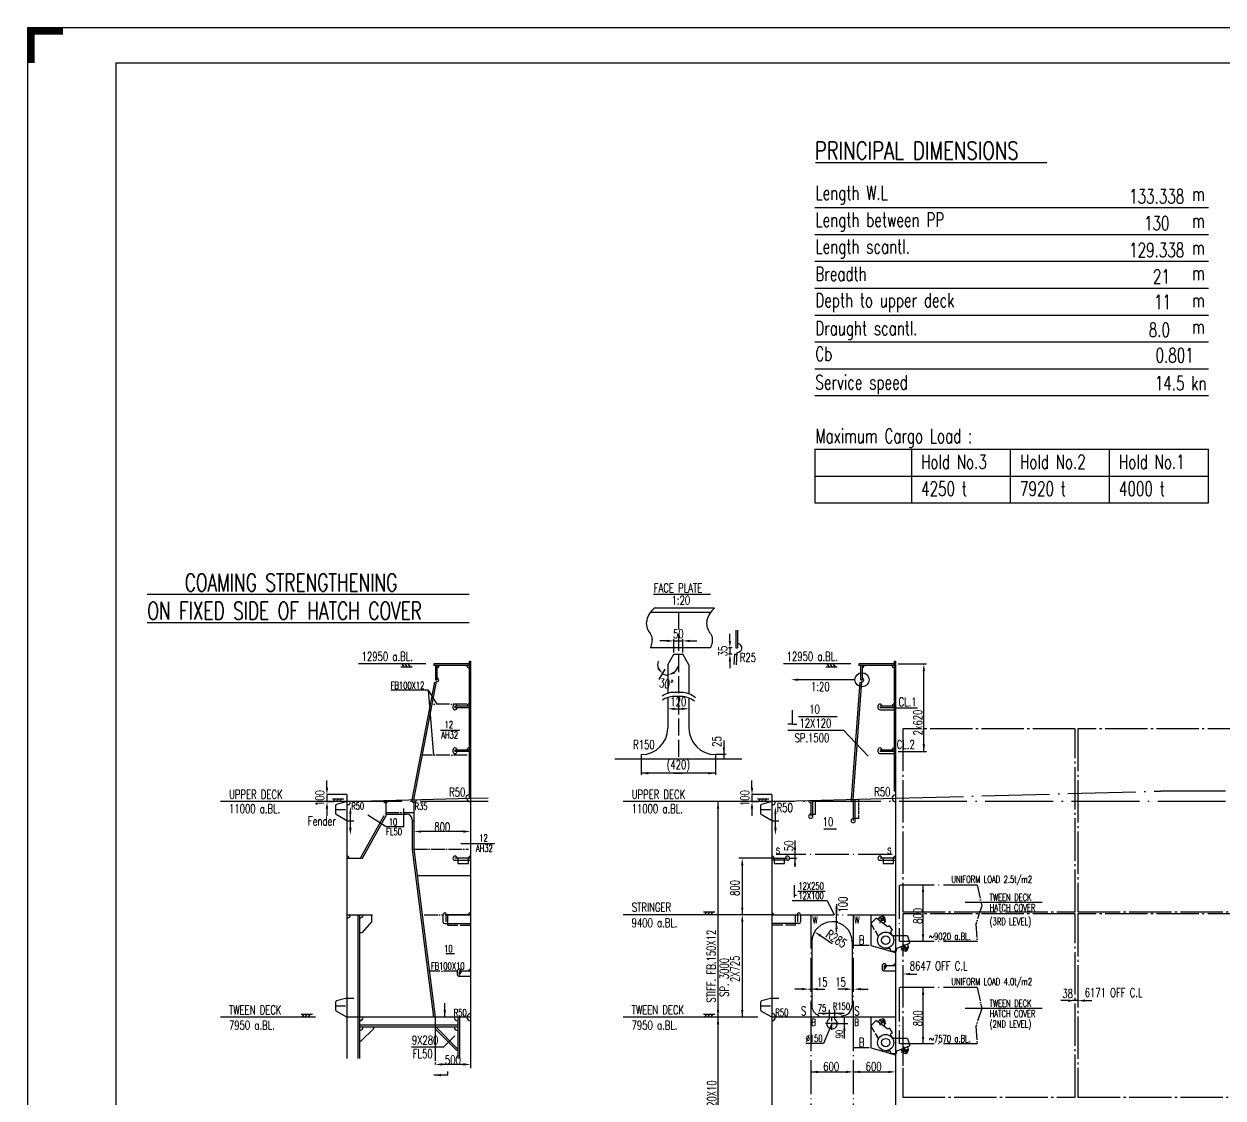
# Model space of a CAD drawing. Extents: x 419539 to 461689, y -54179 to -24379.
# Drawn here: x 419539 to 436507, y -39580 to -24379 of the extents above; entities that cross this region are included whole.
import ezdxf
from ezdxf.enums import TextEntityAlignment as Align

# ---------------------------------------------------------------- set-up
doc = ezdxf.new("R2010")
doc.units = 0
doc.header["$LTSCALE"] = 40
doc.header["$MEASUREMENT"] = 0
for name, pattern in [('ACAD_ISO02W100', [15, 12, -3]), ('ACAD_ISO04W100', [30.5, 24, -3, 0.5, -3]), ('ACAD_ISO05W100', [34, 24, -3, 0.5, -3, 0.5, -3]), ('CENTER1', [12.1, 10, -0.8, 0.5, -0.8])]:
    doc.linetypes.add(name, pattern=pattern)
doc.layers.get('0').update_dxf_attribs({"linetype": 'CONTINUOUS'})
doc.layers.get('DEFPOINTS').update_dxf_attribs({"linetype": 'CONTINUOUS'})
for name, color, linetype in [('BT_ENG', 7, 'CONTINUOUS'), ('C-CEN', 4, 'ACAD_ISO04W100'), ('C-CON', 4, 'CONTINUOUS'), ('C-DAS', 4, 'ACAD_ISO02W100'), ('C-PH', 4, 'ACAD_ISO05W100'), ('CL', 2, 'CONTINUOUS'), ('CONTAINER', 1, 'CENTER1'), ('MODIFY', 6, 'CONTINUOUS'), ('TEXT', 1, 'CONTINUOUS'), ('Y-CON', 2, 'CONTINUOUS')]:
    doc.layers.add(name, color=color, linetype=linetype)
doc.styles.add('ROMANS', font='romans.shx', dxfattribs={"width": 0.7, "height": 125})
doc.dimstyles.new('DM-50', dxfattribs={"dimscale": 0, "dimtxt": 2, "dimasz": 100, "dimexe": 1, "dimexo": 0, "dimgap": 1, "dimtad": 1, "dimdec": 0, "dimzin": 0, "dimdsep": 46, "dimtxsty": 'ROMANS', "dimcen": 0, "dimadec": 0, "dimazin": 0, "dimtfac": 1.666667, "dimtdec": 0, "dimtmove": 2, "dimatfit": 3, "dimfxl": 1, "dimtolj": 1, "dimtzin": 12, "dimarcsym": 0})

# ---------------------------------------------------------------- blocks, each defined once
blk = doc.blocks.new('*D23')
at = {"color": 0, "linetype": 'ByBlock', "transparency": 16777216}
for p, q in [((429841, -35186), (429841, -35086)), ((430123, -35286), (429840, -35286)), ((429841, -35286), (429841, -35386)), ((429841, -35286), (429841, -35386)), ((429934, -35386), (429840, -35386)), ((429841, -35486), (429841, -35586))]:
    blk.add_line(p, q, dxfattribs=at)
for points in [[(429824, -35186), (429858, -35186), (429841, -35286)], [(429824, -35486), (429858, -35486), (429841, -35386)]]:
    blk.add_solid(points, dxfattribs=at)
at = {"layer": 'DEFPOINTS', "color": 0, "linetype": 'ByBlock', "transparency": 16777216}
for p in [(430123, -35286), (429841, -35386), (429934, -35386)]:
    blk.add_point(p, dxfattribs=at)
at = {"color": 0, "linetype": 'ByBlock', "transparency": 16777216, "insert": (429740, -35336), "char_height": 125, "attachment_point": 5, "rotation": 90, "style": 'ROMANS'}
blk.add_mtext('\\A1;100', dxfattribs=at)
blk = doc.blocks.new('*D24')
at = {"color": 0, "linetype": 'ByBlock', "transparency": 16777216}
for p, q in [((430547, -38039), (430447, -38039)), ((430647, -38039), (430647, -38038)), ((430647, -38039), (430672, -38039)), ((430647, -38039), (430672, -38039)), ((430672, -38039), (430672, -38038)), ((430772, -38039), (430872, -38039))]:
    blk.add_line(p, q, dxfattribs=at)
for points in [[(430547, -38022), (430547, -38056), (430647, -38039)], [(430772, -38022), (430772, -38056), (430672, -38039)]]:
    blk.add_solid(points, dxfattribs=at)
at = {"layer": 'DEFPOINTS', "color": 0, "linetype": 'ByBlock', "transparency": 16777216}
for p in [(430647, -38039), (430672, -38039), (430672, -38039)]:
    blk.add_point(p, dxfattribs=at)
at = {"color": 0, "linetype": 'ByBlock', "transparency": 16777216, "insert": (430836, -37939), "char_height": 125, "attachment_point": 5, "style": 'ROMANS'}
blk.add_mtext('\\A1;15', dxfattribs=at)
blk = doc.blocks.new('*D25')
at = {"color": 0, "linetype": 'ByBlock', "transparency": 16777216}
for p, q in [((431158, -38039), (431058, -38039)), ((431258, -38039), (431258, -38038)), ((431283, -38039), (431258, -38039)), ((431283, -38039), (431258, -38039)), ((431283, -38039), (431283, -38038)), ((431383, -38039), (431483, -38039))]:
    blk.add_line(p, q, dxfattribs=at)
for points in [[(431158, -38022), (431158, -38056), (431258, -38039)], [(431383, -38022), (431383, -38056), (431283, -38039)]]:
    blk.add_solid(points, dxfattribs=at)
at = {"layer": 'DEFPOINTS', "color": 0, "linetype": 'ByBlock', "transparency": 16777216}
for p in [(431258, -38039), (431258, -38039), (431283, -38039)]:
    blk.add_point(p, dxfattribs=at)
at = {"color": 0, "linetype": 'ByBlock', "transparency": 16777216, "insert": (431094, -37939), "char_height": 125, "attachment_point": 5, "style": 'ROMANS'}
blk.add_mtext('\\A1;15', dxfattribs=at)
blk = doc.blocks.new('*D38')
at = {"color": 0, "linetype": 'ByBlock', "transparency": 16777216}
for p, q in [((423826, -35186), (423826, -35086)), ((424108, -35286), (423825, -35286)), ((423826, -35286), (423826, -35386)), ((423826, -35286), (423826, -35386)), ((423919, -35386), (423825, -35386)), ((423826, -35486), (423826, -35586))]:
    blk.add_line(p, q, dxfattribs=at)
for points in [[(423809, -35186), (423843, -35186), (423826, -35286)], [(423809, -35486), (423843, -35486), (423826, -35386)]]:
    blk.add_solid(points, dxfattribs=at)
at = {"layer": 'DEFPOINTS', "color": 0, "linetype": 'ByBlock', "transparency": 16777216}
for p in [(424108, -35286), (423826, -35386), (423919, -35386)]:
    blk.add_point(p, dxfattribs=at)
at = {"color": 0, "linetype": 'ByBlock', "transparency": 16777216, "insert": (423725, -35336), "char_height": 125, "attachment_point": 5, "rotation": 90, "style": 'ROMANS'}
blk.add_mtext('\\A1;100', dxfattribs=at)
blk = doc.blocks.new('*D39')
at = {"color": 0, "linetype": 'ByBlock', "transparency": 16777216}
for p, q in [((425358, -39028), (425358, -39056)), ((425758, -39055), (425458, -39055)), ((425858, -39028), (425858, -39056))]:
    blk.add_line(p, q, dxfattribs=at)
for points in [[(425458, -39038), (425458, -39071), (425358, -39055)], [(425758, -39038), (425758, -39071), (425858, -39055)]]:
    blk.add_solid(points, dxfattribs=at)
at = {"layer": 'DEFPOINTS', "color": 0, "linetype": 'ByBlock', "transparency": 16777216}
for p in [(425358, -39028), (425358, -39055), (425858, -39028)]:
    blk.add_point(p, dxfattribs=at)
at = {"color": 0, "linetype": 'ByBlock', "transparency": 16777216, "insert": (425608, -38991), "char_height": 125, "attachment_point": 5, "style": 'ROMANS'}
blk.add_mtext('\\A1;500', dxfattribs=at)
blk = doc.blocks.new('*D40')
at = {"color": 0, "linetype": 'ByBlock', "transparency": 16777216}
for p, q in [((425058, -35782), (425058, -35810)), ((425858, -35782), (425858, -35810)), ((425758, -35809), (425158, -35809))]:
    blk.add_line(p, q, dxfattribs=at)
for points in [[(425158, -35792), (425158, -35825), (425058, -35809)], [(425758, -35792), (425758, -35825), (425858, -35809)]]:
    blk.add_solid(points, dxfattribs=at)
at = {"layer": 'DEFPOINTS', "color": 0, "linetype": 'ByBlock', "transparency": 16777216}
for p in [(425058, -35782), (425858, -35782), (425058, -35809)]:
    blk.add_point(p, dxfattribs=at)
at = {"color": 0, "linetype": 'ByBlock', "transparency": 16777216, "insert": (425458, -35745), "char_height": 125, "attachment_point": 5, "style": 'ROMANS'}
blk.add_mtext('\\A1;800', dxfattribs=at)

msp = doc.modelspace()

# ---------------------------------------------------------------- linework, layer by layer
at = {"color": 2}
for q in [(420838.7, -53629), (461138.7, -24929)]:
    msp.add_line((420838.7, -24929), q, dxfattribs=at)
for p, q in [((430731.9, -26978.3), (436301, -26978.3)), ((430731.9, -27358.3), (436301, -27358.3)), ((430731.9, -27738.3), (436301, -27738.3)), ((430731.9, -28118.3), (436301, -28118.3)), ((430731.9, -28498.3), (436301, -28498.3)), ((430731.9, -28878.3), (436301, -28878.3)), ((430731.9, -29258.3), (436301, -29258.3)), ((430731.9, -29638.3), (436301, -29638.3)), ((430731.9, -30398.3), (436301, -30398.3)), ((430731.9, -30398.3), (430731.9, -31158.3)), ((432101, -31158.3), (432101, -30398.3)), ((433501, -31158.3), (433501, -30398.3)), ((434901, -31158.3), (434901, -30398.3)), ((436301, -31158.3), (436301, -30398.3)), ((430731.9, -30778.3), (436301, -30778.3)), ((430731.9, -31158.3), (436301, -31158.3)), ((428446.3, -32448.4), (429253, -32448.4)), ((429252.4, -32710.9), (428399.1, -32710.9)), ((429310.2, -32648.4), (428457, -32648.4)), ((428736.4, -33273.4), (428736.3, -33087.4)), ((428861.4, -33273.4), (428861.3, -33087.3)), ((429252.4, -33210.9), (428399.1, -33210.9)), ((428649.1, -33449.9), (428736.6, -33298.4)), ((428949.1, -33449.9), (428861.6, -33298.4)), ((429591.2, -33444.2), (429599.2, -33296.5)), ((429599.2, -33296.5), (429630.4, -33298.2)), ((429622.3, -33448), (429631.8, -33273.3)), ((425227, -33435.9), (424273, -33435.9)), ((424869.8, -33478.1), (425030.4, -33478.1)), ((424885.3, -33435.9), (424915.9, -33478.1)), ((424928.2, -33435.9), (424958.8, -33478.1)), ((424972.3, -33435.9), (425003, -33478.1)), ((428529.1, -33657.7), (428614.2, -33510.3)), ((428649.1, -33449.9), (428649.1, -33853.4)), ((428949.1, -33449.9), (428949.1, -33860.3)), ((431242.1, -33435.9), (430288, -33435.9)), ((430884.9, -33478.1), (431045.5, -33478.1)), ((430900.4, -33435.9), (430931, -33478.1)), ((430943.3, -33435.9), (430973.9, -33478.1)), ((430987.4, -33435.9), (431018, -33478.1)), ((431298.1, -33660.9), (430461.1, -33660.9)), ((425258.9, -33805.9), (424729.4, -33805.9)), ((425258.9, -33805.9), (425379.3, -34005.9)), ((425258.9, -33805.9), (425332.1, -34725.9)), ((428649.1, -33907.5), (428649.1, -34345.4)), ((428649.1, -33907.5), (428649.1, -33911.7)), ((428949.1, -33925.1), (428949.1, -34345.4)), ((430498.4, -34180), (431045.1, -34180)), ((425430.8, -34372.6), (425708.1, -34372.6)), ((430346.1, -34372.6), (431135.5, -34372.6)), ((431135.5, -34372.6), (431486.6, -34743.7)), ((429699.1, -34782.9), (427899.1, -34782.9)), ((428274.1, -34720.4), (428274.1, -35007.9)), ((429324.1, -34720.4), (429324.1, -35007.9)), ((429324.1, -34982.9), (428274.1, -34982.9)), ((424108, -35385.9), (422319.5, -35385.9)), ((423903.3, -35343.6), (424063.9, -35343.6)), ((423918.8, -35385.9), (423949.4, -35343.6)), ((423961.7, -35385.9), (423992.3, -35343.6)), ((424005.8, -35385.9), (424036.4, -35343.6)), ((430123.2, -35385.9), (428017.4, -35385.9)), ((429918.4, -35343.6), (430079, -35343.6)), ((429933.9, -35385.9), (429964.5, -35343.6)), ((429976.8, -35385.9), (430007.4, -35343.6)), ((430020.9, -35385.9), (430051.5, -35343.6)), ((424306.2, -36173.9), (424636.2, -35579.9)), ((424328, -36186), (424658, -35592.1)), ((424663.9, -35743.2), (424403.8, -35576)), ((424915.1, -35743.2), (424915.1, -35481)), ((424915.1, -35743.2), (424663.9, -35743.2)), ((425033, -35659.9), (425033, -36061.5)), ((425058, -35659.9), (425058, -36059.9)), ((425058, -36059.9), (425033, -36061.5)), ((425033, -36061.5), (425332.8, -38436)), ((425058, -36059.9), (425358, -38436)), ((425718.9, -35977.9), (426198.7, -35977.9)), ((425858, -36435.9), (425105.5, -36435.9)), ((430407.4, -36785.9), (430906.5, -36785.9)), ((430488, -36652.5), (430877.9, -36652.5)), ((430906.5, -36785.9), (431002.6, -36985.9)), ((433946.6, -36812.2), (432859.8, -36812.2)), ((425468, -36985.9), (425468, -37085.9)), ((430123.1, -36986), (428017.4, -36986)), ((429156.9, -36943.8), (429317.5, -36943.8)), ((429172.4, -36986), (429203, -36943.8)), ((429215.3, -36986), (429245.9, -36943.8)), ((429259.4, -36986), (429290, -36943.8)), ((430458.1, -37135.9), (430458.1, -36985.9)), ((430528.1, -36985.9), (430528.1, -37085.9)), ((424458, -37085.9), (424323, -37235.9)), ((425493, -37110.9), (425858, -37110.9)), ((430503.1, -37110.9), (430123.1, -37110.9)), ((431590.5, -37040.5), (431599.1, -37035.4)), ((431770.9, -37148), (431788.7, -37137.3)), ((431788.7, -37137.3), (431793.8, -37145.9)), ((431620.5, -37277.4), (431625.4, -37305.4)), ((431831.6, -37286.5), (431805.9, -37243.6)), ((431812.7, -37216.2), (431829.9, -37205.9)), ((431849.6, -37284.4), (431823.1, -37274.1)), ((432043.1, -37285.7), (431856.8, -37285.7)), ((432043.1, -37285.7), (432068.1, -37380.7)), ((430688.1, -37370.9), (430688.1, -38273.5)), ((431258.1, -37370.9), (431258.1, -38267.2)), ((431733.1, -37460.7), (431783.1, -37460.7)), ((431803.1, -37480.7), (431803.1, -37500.7)), ((431883.1, -37480), (431883.1, -37500.7)), ((431895.5, -37461.5), (432068.1, -37390.7)), ((432068.1, -37380.7), (432068.1, -37390.7)), ((431803.1, -37500.7), (431873.1, -37500.7)), ((431883.1, -37500.7), (431873.1, -37500.7)), ((430935.6, -38332.4), (430935.6, -38461.2)), ((431010.6, -38332.4), (431010.6, -38461.2)), ((433946.6, -38312.2), (432859.8, -38312.2)), ((423663.7, -38436.1), (422319.5, -38436.1)), ((423459, -38393.9), (423619.6, -38393.9)), ((423474.5, -38436.1), (423505.1, -38393.9)), ((423517.4, -38436.1), (423548, -38393.9)), ((423561.5, -38436.1), (423592.1, -38393.9)), ((425358, -38436), (425358, -39054.7)), ((429922.4, -38436), (428017.4, -38436)), ((429156.9, -38393.8), (429317.5, -38393.8)), ((429172.4, -38436), (429203, -38393.8)), ((429215.3, -38436), (429245.9, -38393.8)), ((429259.4, -38436), (429290, -38393.8)), ((430788.1, -38417.1), (430766.2, -38405.1)), ((431145.3, -38386.1), (430778.1, -38386.1)), ((430788.1, -38435.9), (430788.1, -38417.1)), ((431108.1, -38417.2), (431108.1, -38436)), ((431108.1, -38417.2), (431108.1, -38417.2)), ((431590.5, -38490.5), (431599.1, -38485.4)), ((424308, -38776), (424488, -38596)), ((424488, -38596), (424488, -38576)), ((425358, -38576), (425358, -38601)), ((425358, -38601), (425653, -38896)), ((425375.7, -38583.3), (425670.7, -38878.3)), ((430973.1, -38526.1), (430854.7, -38810.5)), ((430973.1, -38526.4), (431198.1, -38526.4)), ((431770.9, -38598), (431788.7, -38587.3)), ((431788.7, -38587.3), (431793.8, -38595.9)), ((431812.7, -38666.2), (431829.9, -38655.9)), ((424288, -38776), (424308, -38776)), ((425637.4, -38700.6), (425481.8, -38856.2)), ((430854.7, -38810.5), (430600.9, -38810.5)), ((431620.5, -38727.4), (431625.4, -38755.4)), ((431831.6, -38736.5), (431805.9, -38693.6)), ((431849.6, -38734.4), (431823.1, -38724.1)), ((432043.1, -38735.7), (431856.8, -38735.7)), ((431895.5, -38911.5), (432068.1, -38840.7)), ((432043.1, -38735.7), (432068.1, -38830.7)), ((432068.1, -38830.7), (432068.1, -38840.7)), ((425653, -38896), (425678, -38896)), ((425858, -38870.9), (425858, -39156.2)), ((431733.1, -38910.7), (431783.1, -38910.7)), ((431803.1, -38930.7), (431803.1, -38950.7)), ((431803.1, -38950.7), (431873.1, -38950.7)), ((431883.1, -38950.7), (431873.1, -38950.7)), ((431883.1, -38930), (431883.1, -38950.7))]:
    msp.add_line(p, q)
at = {"color": 0, "linetype": 'ByBlock'}
for p, q in [((429528.7, -33110.9), (429528.7, -33010.9)), ((428636.7, -33110.9), (428536.7, -33110.9)), ((428736.7, -33110.9), (428861.5, -33110.9)), ((428961.5, -33110.9), (429061.5, -33110.9)), ((429562.4, -33210.9), (429509.1, -33210.9)), ((429528.7, -33210.9), (429528.7, -33298.2)), ((429528.7, -33210.9), (429528.7, -33298.2)), ((428736.6, -33298.4), (428861.6, -33298.4)), ((429558.1, -33298.2), (429509.1, -33298.2)), ((429528.7, -33398.2), (429528.7, -33498.2)), ((431910.6, -33435.9), (432311.6, -33435.9)), ((432273.1, -34675.9), (432273.1, -33535.9)), ((428736.7, -34071.4), (428861.5, -34071.4)), ((431873.1, -34055.9), (432181.9, -34055.9)), ((429443.6, -34520.5), (429443.6, -34782.9)), ((429477.4, -34720.5), (429324.1, -34720.5)), ((431910.6, -34675.9), (432311.6, -34675.9)), ((428736.7, -34982.9), (428861.5, -34982.9)), ((429360.6, -44835.9), (429360.6, -35385.9)), ((429609.8, -35385.9), (429360.6, -35385.9)), ((424158, -35756), (424158, -35556)), ((430173.1, -35756), (430173.1, -35556)), ((430449.9, -36308.6), (430449.9, -35937.8)), ((430449.9, -36235.9), (430449.9, -36042.2)), ((429703.5, -36186), (429702.5, -36186)), ((429703.5, -36286), (429703.5, -36986)), ((430373.1, -36186), (430477, -36186)), ((432262.1, -37365.6), (432262.1, -36565.7)), ((429703.5, -36735.9), (429702.5, -36735.9)), ((429703.5, -36835.9), (429703.5, -36986)), ((431037.8, -36835.7), (431037.8, -36985.9)), ((431037.8, -37233.5), (431037.8, -36862.7)), ((431037.8, -37085.7), (431037.8, -36892.1)), ((429703.5, -37086), (429703.5, -38436)), ((432262.1, -37365.6), (432262.1, -37065.6)), ((430975.9, -37395.9), (430810.4, -37283.5)), ((429703.5, -37535.9), (429702.5, -37535.9)), ((432076.1, -37825.1), (432176.1, -37825.1)), ((432262.1, -38815.6), (432262.1, -38015.7)), ((425493.7, -38436), (425493.7, -38237.8)), ((425493.7, -38436), (425493.7, -38342.2)), ((429703.5, -38285.9), (429703.5, -38436)), ((434314.1, -38202.2), (434214.1, -38202.2)), ((434452.1, -38202.2), (434372.1, -38202.2)), ((434452.1, -38202.2), (434372.1, -38202.2)), ((434552.1, -38202.2), (434652.1, -38202.2)), ((429349.4, -38436), (429361.6, -38436)), ((430973.1, -38435.9), (431038.8, -38435.9)), ((432262.1, -38815.6), (432262.1, -38515.6)), ((430673.1, -39211.2), (431173.1, -39211.2)), ((431273.1, -39211), (431773.1, -39211))]:
    msp.add_line(p, q, dxfattribs=at)
at = {"color": 7}
msp.add_line((425020.5, -38856.2), (425481.8, -38856.2), dxfattribs=at)
for points in [[(428457, -32648.4, 0.1631041), (428351, -32817.4, 0.1176445), (428350.8, -32911.1, 0.1093962), (428388.8, -32989.7, -0.1186695), (428422.6, -33063.1, -0.0884419), (428423.8, -33130.3, -0.0704723), (428399.1, -33210.9)], [(429310.2, -32648.4, 0.1631041), (429204.3, -32817.4, 0.1176445), (429204.1, -32911.1, 0.1093962), (429242.1, -32989.7, -0.1186695), (429275.8, -33063.1, -0.0884419), (429277.1, -33130.3, -0.0704723), (429252.4, -33210.9)]]:
    msp.add_lwpolyline(points, format="xyb")
for centre, radius in [((431398.1, -33660.9), 100), ((431733.1, -37345.7), 115), ((431733.1, -37345.7), 60), ((431733.1, -38795.7), 115), ((431733.1, -38795.7), 60)]:
    msp.add_circle(centre, radius)
for centre, radius, start, end in [((429635.2, -33210.9), 62.5, 266.88609, 90), ((425383, -33460.9), 30, 270, 0), ((425838, -33460.9), 30, 180, 270), ((431398.1, -33460.9), 30, 270, 0), ((431853.1, -33460.9), 30, 180, 270), ((428274.1, -34345.4), 375, 270, 360), ((429324.1, -34345.4), 375, 180, 270), ((425838, -35338.7), 50, 90, 181.56222), ((431873.1, -35338.1), 50, 90, 181.56222), ((425058, -35359.9), 35, 181.56222, 1.56222), ((425858, -35338.1), 50, 181.56222, 270), ((425493, -36985.9), 25, 0, 180), ((425858, -36985.9), 30, 90, 180), ((430123.1, -36985.9), 25, 0, 90), ((430503.1, -36985.9), 25, 0, 180), ((425493, -37085.9), 25, 180, 270), ((430503.1, -37085.9), 25, 270, 0), ((430973.1, -37370.9), 285, 360, 180), ((431760.6, -37130.8), 20, 233.30621, 301), ((431600.8, -37280.9), 20, 9.87828, 31), ((431823, -37233.3), 20, 121, 211), ((431856.8, -37265.7), 20, 248.87828, 270), ((431783.1, -37480.7), 20, 360, 90), ((431903.1, -37480), 20, 112.30621, 180), ((430838.1, -38273.5), 150, 180, 241.37276), ((431108.1, -38267.2), 150, 270, 360), ((430973.1, -38526.1), 75, 120, 60), ((431760.6, -38580.8), 20, 233.30621, 301), ((431823, -38683.3), 20, 121, 211), ((431600.8, -38730.9), 20, 9.87828, 31), ((431856.8, -38715.7), 20, 248.87828, 270), ((431783.1, -38930.7), 20, 360, 90), ((431903.1, -38930), 20, 112.30621, 180)]:
    msp.add_arc(centre, radius, start, end)
at = {"color": 0, "linetype": 'ByBlock'}
for centre, start, end in [((428649.1, -33449.9), 158.83081, 199.41541), ((428648.9, -33450.2), 240, 270.04241), ((428649.1, -33449.9), 310.627, 351.2116)]:
    msp.add_arc(centre, 144.2, start, end, dxfattribs=at)
msp.add_point((431123.1, -38435.9))
for points in [[(428636.7, -33094.2), (428636.7, -33127.5), (428736.7, -33110.9)], [(428961.5, -33094.2), (428961.5, -33127.5), (428861.5, -33110.9)], [(429545.4, -33110.9), (429512.1, -33110.9), (429528.7, -33210.9)], [(429545.4, -33398.2), (429512.1, -33398.2), (429528.7, -33298.2)], [(428525.9, -33487.2), (428500.3, -33508.5), (428577, -33574.8)], [(428748.7, -33575), (428737.2, -33543.7), (428649.2, -33594.1)], [(432256.4, -33535.9), (432289.7, -33535.9), (432273.1, -33435.9)], [(430493, -33643.2), (430493, -33676.5), (430393, -33659.9)], [(428749.1, -34054.8), (428749.1, -34088.1), (428649.1, -34071.4)], [(428849.1, -34054.8), (428849.1, -34088.1), (428949.1, -34071.4)], [(432256.4, -34575.9), (432289.7, -34575.9), (432273.1, -34675.9)], [(429460.3, -34620.5), (429427, -34620.5), (429443.6, -34720.5)], [(428374.1, -34966.2), (428374.1, -34999.6), (428274.1, -34982.9)], [(429224.1, -34966.2), (429224.1, -34999.6), (429324.1, -34982.9)], [(424141.3, -35556), (424174.7, -35556), (424158, -35456)], [(429343.9, -35485.9), (429377.3, -35485.9), (429360.6, -35385.9)], [(430156.4, -35556), (430189.7, -35556), (430173.1, -35456)], [(424141.3, -35756), (424174.7, -35756), (424158, -35856)], [(430156.4, -35756), (430189.7, -35756), (430173.1, -35856)], [(430433.2, -36036), (430466.5, -36036), (430449.9, -36136)], [(429686.8, -36286), (429720.1, -36286), (429703.5, -36186)], [(430433.2, -36286), (430466.5, -36286), (430449.9, -36186)], [(432245.4, -36665.7), (432278.7, -36665.7), (432262.1, -36565.7)], [(429686.8, -36886), (429720.1, -36886), (429703.5, -36986)], [(429686.8, -37086), (429720.1, -37086), (429703.5, -36986)], [(431021.1, -36885.9), (431054.4, -36885.9), (431037.8, -36985.9)], [(431021.1, -37185.9), (431054.4, -37185.9), (431037.8, -37085.9)], [(430819.8, -37269.7), (430801.1, -37297.3), (430727.7, -37227.3)], [(432245.4, -37265.6), (432278.7, -37265.6), (432262.1, -37365.6)], [(432245.4, -37265.6), (432278.7, -37265.6), (432262.1, -37365.6)], [(432076.1, -37808.5), (432076.1, -37841.8), (431976.1, -37825.1)], [(432245.4, -38115.7), (432278.7, -38115.7), (432262.1, -38015.7)], [(425477, -38336), (425510.4, -38336), (425493.7, -38436)], [(429343.9, -38336), (429377.3, -38336), (429360.6, -38436)], [(429686.8, -38336), (429720.1, -38336), (429703.5, -38436)], [(434314.1, -38185.5), (434314.1, -38218.8), (434414.1, -38202.2)], [(434552.1, -38185.5), (434552.1, -38218.8), (434452.1, -38202.2)], [(429343.9, -38536), (429377.3, -38536), (429360.6, -38436)], [(430835.6, -38369.5), (430835.6, -38402.8), (430935.6, -38386.1)], [(431110.6, -38369.5), (431110.6, -38402.8), (431010.6, -38386.1)], [(431131.4, -38626.1), (431164.7, -38626.1), (431148.1, -38526.1)], [(432245.4, -38715.6), (432278.7, -38715.6), (432262.1, -38815.6)], [(432245.4, -38715.6), (432278.7, -38715.6), (432262.1, -38815.6)], [(430773.1, -39194.5), (430773.1, -39227.9), (430673.1, -39211.2)], [(431173.1, -39194.5), (431173.1, -39227.9), (431273.1, -39211.2)], [(431373.1, -39194.4), (431373.1, -39227.7), (431273.1, -39211)], [(431773.1, -39194.4), (431773.1, -39227.7), (431873.1, -39211)], [(425438, -39273.4), (425438, -39240.1), (425338, -39256.8)]]:
    msp.add_solid(points, dxfattribs=at)
at = {"layer": 'BT_ENG'}
for q in [(419588.7, -54129), (461638.7, -24429)]:
    msp.add_line((419588.7, -24429), q, dxfattribs=at)
at = {"layer": 'BT_ENG', "const_width": 100}
for points in [[(419588.7, -24479), (420088.7, -24479)], [(419638.7, -24429), (419638.7, -24929)]]:
    msp.add_lwpolyline(points, dxfattribs=at)
at = {"layer": 'C-CEN', "ltscale": 0.5}
for p, q in [((428839.3, -33839.5), (428739.3, -33839.5)), ((428839.3, -33897.9), (428739.3, -33897.9)), ((431823.1, -36136), (430183.6, -36136)), ((433029.5, -36565.7), (431923.1, -36565.7)), ((431923.1, -36565.7), (431923.1, -37365.7)), ((430673.1, -36985.9), (430673.1, -38435.9)), ((431273.1, -36985.9), (431273.1, -38435.9)), ((431058.1, -37085.9), (430973.1, -37085.9)), ((433029.5, -37365.7), (431923.1, -37365.7)), ((433029.5, -38015.7), (431923.1, -38015.7)), ((431923.1, -38015.7), (431923.1, -38815.7)), ((430673.1, -38435.9), (430673.1, -43473.4)), ((431148.1, -38736.1), (431148.1, -38436.1)), ((431273.1, -38435.9), (431273.1, -43473.4)), ((433029.5, -38815.7), (431923.1, -38815.7))]:
    msp.add_line(p, q, dxfattribs=at)
at = {"layer": 'C-CEN', "ltscale": 0.2}
for p, q in [((425805.6, -34005.9), (425317, -34005.9)), ((425809.5, -34725.9), (425179.3, -34725.9)), ((424658, -35537.1), (425058, -35537.1)), ((425058, -36059.9), (425828.1, -36059.9)), ((433029.5, -36565.7), (433094.1, -36862.2)), ((425201.3, -36985.9), (425468, -36985.9)), ((433094.1, -36862.2), (433008.9, -37117.7)), ((433008.9, -37117.7), (433029.5, -37365.7)), ((425668, -37785.9), (425287.7, -37785.9)), ((433029.5, -38015.7), (433094.1, -38312.2)), ((433094.1, -38312.2), (433008.9, -38567.7)), ((433008.9, -38567.7), (433029.5, -38815.7))]:
    msp.add_line(p, q, dxfattribs=at)
at = {"layer": 'C-CEN'}
for p, q in [((431873.1, -35338.1), (435623.1, -35235.9)), ((441423.1, -35235.9), (435623.1, -35235.9)), ((426108, -35385.9), (424108, -35385.9)), ((425858, -35338.1), (426108, -35331.3)), ((441423.1, -35385.9), (430123.1, -35385.9))]:
    msp.add_line(p, q, dxfattribs=at)
at = {"layer": 'C-CEN', "ltscale": 0.1}
for p, q in [((431522, -37110.9), (431590.5, -37040.5)), ((431522, -37110.9), (431617.9, -37270.6)), ((431748.7, -37146.9), (431599.1, -37035.4)), ((431829.9, -37205.9), (431793.8, -37145.9)), ((430973.1, -38616.1), (430973.1, -38436.1)), ((431522, -38560.9), (431590.5, -38490.5)), ((431748.7, -38596.9), (431599.1, -38485.4)), ((431063.1, -38526.1), (430883.1, -38526.1)), ((431522, -38560.9), (431617.9, -38720.6)), ((431829.9, -38655.9), (431793.8, -38595.9))]:
    msp.add_line(p, q, dxfattribs=at)
at = {"layer": 'C-CEN', "ltscale": 0.05}
for p, q in [((431735.3, -37087), (431639, -37015.3)), ((431651.3, -37099.2), (431723, -37003)), ((431953.7, -37480.9), (432064.8, -37435.3)), ((431986.5, -37402.6), (432032, -37513.6)), ((431735.3, -38537), (431639, -38465.3)), ((431651.3, -38549.2), (431723, -38453)), ((431986.5, -38852.6), (432032, -38963.6)), ((431953.7, -38930.9), (432064.8, -38885.3))]:
    msp.add_line(p, q, dxfattribs=at)
at = {"layer": 'C-CON'}
for p, q in [((429610.2, -32960.9), (429610.2, -33210.9)), ((429635.2, -32960.9), (429635.2, -33210.9)), ((429610.2, -33210.9), (429635.2, -33210.9)), ((429610.2, -33210.9), (429635.2, -33210.9)), ((425838, -33395.9), (425858, -33395.9)), ((425838, -33395.9), (425838, -35338.7)), ((425838, -33395.9), (425858, -33395.9)), ((425858, -33395.9), (425858, -35338.1)), ((431853.1, -33395.9), (431853.1, -35238.1)), ((431853.1, -33395.9), (431873.1, -33395.9)), ((431853.1, -33395.9), (431873.1, -33395.9)), ((431873.1, -33395.9), (431873.1, -35238.1)), ((425838, -33435.9), (425338, -33435.9)), ((425338, -33435.9), (425338, -33460.9)), ((425838, -33460.9), (425338, -33460.9)), ((425363, -33460.9), (425363, -33660.9)), ((425383, -33460.9), (425383, -33660.9)), ((431853.1, -33435.9), (431353.1, -33435.9)), ((431353.1, -33435.9), (431353.1, -33460.9)), ((431853.1, -33460.9), (431353.1, -33460.9)), ((431378.1, -33460.9), (431378.1, -33660.9)), ((431398.1, -33460.9), (431398.1, -33660.9)), ((425032.4, -35360.6), (425350.9, -33695.9)), ((425058, -35359.9), (425378.3, -33685.4)), ((425350.9, -33695.9), (425375.4, -33700.6)), ((425363, -33660.9), (425383, -33660.9)), ((425363, -33660.9), (425383, -33660.9)), ((431248.1, -35352.7), (431370.4, -33695.9)), ((431273.1, -35354.5), (431396.2, -33685.8)), ((431370.4, -33695.9), (431395.4, -33697.7)), ((431378.1, -33660.9), (431398.1, -33660.9)), ((431378.1, -33660.9), (431398.1, -33660.9)), ((425608, -34035.9), (425608, -34055.9)), ((425838, -34035.9), (425638, -34035.9)), ((425638, -34035.9), (425638, -34055.9)), ((425838, -34055.9), (425638, -34055.9)), ((431623.1, -34035.9), (431623.1, -34055.9)), ((431653.1, -34035.9), (431653.1, -34055.9)), ((431853.1, -34035.9), (431653.1, -34035.9)), ((431853.1, -34055.9), (431653.1, -34055.9)), ((431653.1, -34085.9), (431853.1, -34085.9)), ((425608, -34655.9), (425608, -34675.9)), ((425638, -34655.9), (425638, -34675.9)), ((425838, -34655.9), (425638, -34655.9)), ((425838, -34675.9), (425638, -34675.9)), ((431623.1, -34655.9), (431623.1, -34675.9)), ((431853.1, -34655.9), (431653.1, -34655.9)), ((431653.1, -34655.9), (431653.1, -34675.9)), ((431853.1, -34675.9), (431653.1, -34675.9)), ((431653.1, -34705.9), (431853.1, -34705.9)), ((431873.1, -35238.1), (431853.1, -35238.1)), ((430703.1, -35592.2), (430703.1, -35370)), ((430741.5, -35562.2), (430741.5, -35369)), ((431303.1, -35654.5), (431303.1, -35353.6)), ((431303.1, -35574.5), (431303.1, -35354.5)), ((424658, -35562.1), (424953, -35562.1)), ((430673.1, -35562.2), (430741.5, -35562.2)), ((425033, -35642.1), (425033, -35659.9)), ((425058, -35659.9), (425033, -35659.9)), ((430857.1, -35770), (431035.3, -35770)), ((425638, -36216), (425858, -36216)), ((425680.7, -36186), (425680.7, -36260)), ((425680.7, -36260), (425828, -36260)), ((425828, -36260), (425828, -36186)), ((430123.1, -36186), (429657, -36186)), ((430123.1, -36186), (429657, -36186)), ((430343.1, -36216), (430123.1, -36216)), ((430153.1, -36186), (430153.1, -36260)), ((430153.1, -36260), (430300.4, -36260)), ((430300.4, -36260), (430300.4, -36186)), ((431653.1, -36216), (431873.1, -36216)), ((431695.8, -36186), (431695.8, -36260)), ((431695.8, -36260), (431843.1, -36260)), ((431843.1, -36260), (431843.1, -36186)), ((424263, -36985.9), (424263, -39020.7)), ((424288, -36985.9), (424288, -39020.7)), ((424288, -37235.9), (424323, -37235.9)), ((425510, -37536.2), (425631.7, -37536.2)), ((425668, -37785.9), (425668, -37827.3)), ((431683.1, -37711), (431683.1, -37752.5)), ((431713.1, -37782.5), (431873.1, -37782.5)), ((425698, -37857.3), (425858, -37857.3)), ((425678, -38436), (425678, -39020.7)), ((425703, -38436), (425703, -39020.7)), ((425678, -38551), (424288, -38551)), ((425678, -38576), (424288, -38576)), ((425538, -39256.8), (425338, -39256.8))]:
    msp.add_line(p, q, dxfattribs=at)
for centre, radius, start, end in [((425383, -33660.9), 25, 259.17133, 90), ((431398.1, -33660.9), 25, 265.7789, 90), ((428839.3, -34139.5), 300, 48.14875, 90), ((428839.3, -34197.9), 300, 51.56513, 90), ((425638, -34035.9), 30, 0, 180), ((425638, -34055.9), 30, 180, 360), ((425838, -34035.9), 30, 90, 180), ((431653.1, -34035.9), 30, 0, 180), ((431653.1, -34055.9), 30, 180, 270), ((431853.1, -34035.9), 30, 90, 180), ((425638, -34655.9), 30, 0, 180), ((425638, -34675.9), 30, 180, 0), ((425838, -34655.9), 30, 90, 180), ((431653.1, -34655.9), 30, 0, 180), ((431653.1, -34675.9), 30, 180, 270), ((431853.1, -34655.9), 30, 90, 180), ((424108, -35385.9), 50, 270, 1.56222), ((424658, -35372.1), 30, 180, 3.88905), ((430123.1, -35385.9), 50, 270, 1.56222), ((430673.1, -35372.2), 30, 180, 270), ((431273.1, -35354.5), 30, 180, 270), ((431873.1, -35338.1), 50, 181.56222, 270), ((424953, -35642.1), 80, 360, 90), ((430673.1, -35592.2), 30, 90, 0), ((431273.1, -35654.5), 30, 90, 0), ((424108, -36186), 30, 0, 90), ((425638, -36186), 30, 0, 270), ((425858, -36186), 30, 90, 180), ((430123.1, -36186), 30, 0, 90), ((430343.1, -36186), 30, 270, 180), ((431653.1, -36186), 30, 0, 270), ((431873.1, -36186), 30, 90, 180), ((424108, -36985.9), 50, 270, 0), ((424288, -36985.9), 50, 270, 0), ((425698, -37785.9), 30, 0, 180), ((425698, -37827.3), 30, 180, 270), ((425858, -37785.9), 30, 90, 180), ((431713.1, -37711), 30, 0, 180), ((431713.1, -37752.5), 30, 180, 270), ((431873.1, -37711), 30, 90, 180), ((424288, -38436), 50, 270, 0), ((425678, -38436.1), 50, 180, 270), ((425858, -38436), 50, 90, 180), ((425858, -38436.1), 50, 180, 270), ((430123.1, -38435.9), 50, 270, 90), ((424288, -38576.1), 50, 270, 0), ((425678, -38576.1), 50, 180, 270)]:
    msp.add_arc(centre, radius, start, end, dxfattribs=at)
at = {"layer": 'C-CON', "ltscale": 0.5}
for centre, end in [((428739.3, -34139.5), 124.71254), ((428739.3, -34197.9), 124.53134)]:
    msp.add_arc(centre, 300, 90, end, dxfattribs=at)
at = {"layer": 'C-DAS', "color": 2, "ltscale": 0.5}
msp.add_line((428799.1, -32710.9), (428799.1, -34782.9), dxfattribs=at)
at = {"layer": 'C-DAS', "ltscale": 0.1}
for q in [(431354.1, -35352.2), (431273.1, -35624.5)]:
    msp.add_line((431354.1, -35624.5), q, dxfattribs=at)
at = {"layer": 'C-DAS', "ltscale": 0.3}
for p, q in [((425533, -36985.9), (425533, -37135.9)), ((425533, -37135.9), (425858, -37135.9)), ((430458.1, -37135.9), (430123.1, -37135.9))]:
    msp.add_line(p, q, dxfattribs=at)
at = {"layer": 'C-PH', "color": 2, "ltscale": 0.5}
msp.add_line((430513.1, -36985.9), (431873.1, -36985.9), dxfattribs=at)
at = {"layer": 'CL'}
for p, q in [((430410.2, -34090.4), (430410.2, -34289.3)), ((430410.2, -34289.3), (430346.4, -34289.3)), ((430410.2, -34289.3), (430475.4, -34289.3))]:
    msp.add_line(p, q, dxfattribs=at)
at = {"layer": 'CONTAINER', "ltscale": 1.5}
for points in [[(431976.1, -36947.4), (434414.1, -36947.4), (434414.1, -34356.4), (431976.1, -34356.4), (431976.1, -36947.4)], [(434452.1, -36947.4), (436890.1, -36947.4), (436890.1, -34356.4), (434452.1, -34356.4), (434452.1, -36947.4)], [(431976.1, -39566.4), (434414.1, -39566.4), (434414.1, -36975.4), (431976.1, -36975.4), (431976.1, -39566.4)], [(434452.1, -39566.4), (436890.1, -39566.4), (436890.1, -36975.4), (434452.1, -36975.4), (434452.1, -39566.4)]]:
    msp.add_lwpolyline(points, dxfattribs=at)
at = {"layer": 'DEFPOINTS', "color": 0, "linetype": 'ByBlock'}
for p in [(429635.2, -33210.9), (425858, -33395.9), (429528.7, -33298.2), (429630.4, -33298.2), (431873.1, -33395.9), (429360.6, -35385.9), (429609.8, -35385.9), (429703.5, -36186), (429703.5, -36735.9), (432800.9, -37285.7), (433029.5, -37365.7), (429703.5, -37535.9), (424108, -38276), (429349.4, -38436), (429360.6, -38436), (430123.1, -38435.9), (432800.9, -38735.7), (433029.5, -38815.7)]:
    msp.add_point(p, dxfattribs=at)
at = {"layer": 'MODIFY'}
for p, q in [((425058, -35359.9), (425058, -35359.9)), ((431623.2, -37053.3), (431635.1, -37037.3)), ((431635.1, -37037.3), (431665.3, -37017.6)), ((431703.3, -37113.1), (431715.3, -37097)), ((431715.3, -37097), (431725.5, -37062.5)), ((431947.8, -37440.1), (431955.4, -37458.6)), ((431955.4, -37458.6), (431979.8, -37485.1)), ((431955.4, -37458.6), (431979.8, -37485.1)), ((432040.3, -37402.1), (432047.9, -37420.6)), ((432047.9, -37420.6), (432049.2, -37456.6)), ((432047.9, -37420.6), (432049.2, -37456.6)), ((431623.2, -38503.3), (431635.1, -38487.3)), ((431635.1, -38487.3), (431665.3, -38467.6)), ((431715.3, -38547), (431725.5, -38512.5)), ((431703.3, -38563.1), (431715.3, -38547)), ((431976.1, -38735.7), (431976.1, -39124.9)), ((432040.3, -38852.1), (432047.9, -38870.6)), ((431947.8, -38890.1), (431955.4, -38908.6)), ((431955.4, -38908.6), (431979.8, -38935.1)), ((431955.4, -38908.6), (431979.8, -38935.1)), ((432047.9, -38870.6), (432049.2, -38906.6)), ((432047.9, -38870.6), (432049.2, -38906.6))]:
    msp.add_line(p, q, dxfattribs=at)
for centre in [(431687.2, -37051.1), (432009.2, -37458.1), (431687.2, -38501.1), (432009.2, -38908.1)]:
    msp.add_circle(centre, 20, dxfattribs=at)
for centre, start, end in [((431687.2, -37051.1), 343.53591, 123.0765), ((432009.2, -37458.1), 222.53591, 2.0765), ((431687.2, -38501.1), 343.53591, 123.0765), ((432009.2, -38908.1), 222.53591, 2.0765)]:
    msp.add_arc(centre, 40, start, end, dxfattribs=at)
at = {"layer": 'Y-CON'}
for p, q in [((430737.7, -26338.2), (434012.2, -26338.2)), ((424108, -35285.9), (424108, -39020.7)), ((430123.1, -35285.9), (430123.1, -44739.6)), ((431873.1, -35238.1), (431873.1, -46381)), ((423948, -35444), (423948, -35551.9)), ((424108, -35385.8), (423962.8, -35424.7)), ((424108, -35385.9), (425858, -35338.1)), ((424658, -35372.1), (424658, -35592.1)), ((425058, -35359.9), (425058, -35659.9)), ((425858, -35338.1), (425858, -39020.7)), ((429963.1, -35444.1), (429963.1, -35551.9)), ((430123.1, -35385.9), (429977.9, -35424.8)), ((430123.1, -35385.9), (431873.1, -35338.1)), ((430673.1, -35372.2), (430673.1, -35592.2)), ((431273.1, -35354.5), (431273.1, -35654.5)), ((423948, -35495.8), (424088, -35495.8)), ((424108, -35655.8), (423958, -35569.2)), ((429963.1, -35495.9), (430103.1, -35495.9)), ((430123.1, -35655.9), (429973.1, -35569.3)), ((424108, -35655.8), (424208, -35655.8)), ((424108, -35656), (424208, -35656)), ((430123.1, -35656), (430223.1, -35656)), ((424108, -36186), (424328, -36186)), ((425858, -36186), (425638, -36186)), ((430123.1, -36186), (430343.1, -36186)), ((431873.1, -36186), (431653.1, -36186)), ((430439.4, -36569.2), (430439.4, -36735.9)), ((430439.4, -36710.9), (430472.7, -36710.9)), ((424108, -36985.9), (424473, -36985.9)), ((424458, -36985.9), (424458, -37085.9)), ((424458, -36985.9), (424458, -37085.9)), ((425858, -36985.9), (425493, -36985.9)), ((425508, -36985.9), (425858, -36985.9)), ((425508, -36985.9), (425508, -37085.9)), ((425508, -36985.9), (425508, -37085.9)), ((430123.1, -36985.9), (430503.1, -36985.9)), ((430483.1, -36985.9), (430483.1, -37085.9)), ((431523.1, -36985.9), (431873.1, -36985.9)), ((431523.1, -36985.9), (431523.1, -37420.7)), ((431498.1, -37420.7), (431273.1, -37420.7)), ((431523.1, -37420.7), (431873.1, -37520.7)), ((425858, -37785.9), (425698, -37785.9)), ((425698, -37785.9), (425698, -37841.9)), ((425698, -37841.9), (425733.6, -37785.9)), ((431713.1, -37767.1), (431748.7, -37711)), ((431713.1, -37711), (431713.1, -37767.1)), ((431873.1, -37711), (431713.1, -37711)), ((424108, -38166), (423962.8, -38204.9)), ((424108, -38166), (424208, -38166)), ((430123.1, -38165.9), (429977.9, -38204.8)), ((430123.1, -38166), (430223.1, -38166)), ((423948, -38224.2), (423948, -38332.1)), ((423948, -38276), (424088, -38276)), ((429963.1, -38224.1), (429963.1, -38331.9)), ((429963.1, -38275.9), (430103.1, -38275.9)), ((424108, -38436), (423958, -38349.4)), ((425858, -38436), (424108, -38436)), ((430123.1, -38435.9), (429973.1, -38349.3)), ((431873.1, -38435.9), (430123.1, -38435.9)), ((431523.1, -38435.9), (431523.1, -38870.7)), ((431498.1, -38870.7), (431273.1, -38870.7)), ((431523.1, -38870.7), (431873.1, -38970.7)), ((425538, -39256.8), (425538, -39206.8))]:
    msp.add_line(p, q, dxfattribs=at)
for points in [[(425838, -32454.9), (421280.3, -32454.9)], [(425838, -32854.9), (421280.3, -32854.9)]]:
    msp.add_lwpolyline(points, dxfattribs=at)
for centre, start, end in [((423968, -35444), 105, 180), ((429983.1, -35444.1), 105, 180), ((423968, -35551.9), 180, 240), ((429983.1, -35551.9), 180, 240), ((423968, -38224.2), 105, 180), ((423968, -38332.1), 180, 240), ((429983.1, -38224.1), 105, 180), ((429983.1, -38331.9), 180, 240)]:
    msp.add_arc(centre, 20, start, end, dxfattribs=at)

# ---------------------------------------------------------------- texts
at = {"color": 2, "style": 'ROMANS', "width": 0.75}
msp.add_text('PRINCIPAL DIMENSIONS', height=250, dxfattribs=at).set_placement((430730.2, -26295.8))
at = {"style": 'ROMANS', "width": 0.7}
for s, height, p in [('Length W.L', 200, (430737.7, -26869.5)), ('133.338', 200, (435178.1, -26918.3)), ('m', 200, (436068, -26882.9)), ('Length between PP', 200, (430737.7, -27249.5)), ('130', 200, (435388.8, -27298.3)), ('m', 200, (436068, -27262.9)), ('Length scantl.', 200, (430737.7, -27629.5)), ('129.338', 200, (435178.1, -27678.3)), ('m', 200, (436068, -27642.9)), ('Breadth', 200, (430737.7, -28016.3)), ('21', 200, (435515.5, -28052.9)), ('m', 200, (436068, -28003.7)), ('Depth to upper deck', 200, (430737.7, -28389.1)), ('11', 200, (435530.7, -28413.5)), ('m', 200, (436068, -28388.4)), ('Draught scantl.', 200, (430737.7, -28783.1)), ('8.0', 200, (435456.3, -28807.5)), ('m', 200, (436068, -28759.9)), ('Cb', 200, (430737.7, -29147.4)), (' 0.801', 200, (435456.3, -29168.1)), ('Service speed', 200, (430737.7, -29550.2)), ('14.5 kn', 200, (435541.4, -29562.4)), ('Maximum Cargo Load :', 200, (430737.7, -30310.2)), ('Hold No.3', 200, (432234.3, -30676.3)), ('Hold No.2', 200, (433634.3, -30676.3)), ('Hold No.1', 200, (435034.3, -30676.3)), ('4250 t', 200, (432234.3, -31056.3)), ('7920 t', 200, (433634.3, -31056.3)), ('4000 t', 200, (435034.3, -31056.3)), ('FACE PLATE', 125, (428450.9, -32423.3)), ('1:20', 125, (428703.6, -32597.5)), ('12950 a.BL.', 125, (424317.6, -33392.6)), ('12950 a.BL.', 125, (430332.7, -33392.6)), ('FB100X12', 100, (424727.9, -33790.6)), ('10', 125, (430651, -34140.2)), ('12', 100, (425492, -34345.3)), ('12X120', 125, (430514, -34336.3)), ('AH32', 100, (425442.3, -34492)), ('SP.1500', 125, (430443.4, -34545.4)), ('R150', 125, (428160.1, -34641.1)), ('UPPER DECK', 125, (422440.9, -35345.6)), ('R50', 125, (425556.3, -35313.7)), ('R50', 125, (425556.3, -35313.7)), ('UPPER DECK', 125, (428138.8, -35345.6)), ('R50', 125, (431571.3, -35309.6)), ('R50', 125, (431571.3, -35309.6)), ('11000 a.BL.', 125, (422440.9, -35548.3)), ('R50', 100, (424170, -35498.7)), ('R35', 100, (425066.3, -35503.4)), ('11000 a.BL.', 125, (428138.8, -35548.3)), ('R50', 125, (430190.8, -35533.3)), ('Fender', 125, (423557, -35723.1)), ('10', 100, (424701.3, -35723.7)), ('10', 125, (430842.4, -35733.2)), ('FL50', 100, (424663.4, -35859)), ('12', 100, (425982.4, -35950.6)), ('AH32', 100, (425932.7, -36097.3)), ('s', 125, (430176, -36124.4)), ('s', 125, (431753.9, -36124.4)), ('UNIFORM LOAD 2.5t/m2', 100, (432661.6, -36535)), ('STRINGER ', 125, (428141, -36942.5)), ('TWEEN DECK ', 100, (433203.9, -36788.6)), ('HATCH COVER', 100, (433203.9, -36935.7)), ('9400 a.BL.', 125, (428137.5, -37162.3)), ('W', 100, (430698.4, -37109.1)), ('W', 100, (431291, -37109.1)), ('(3RD LEVEL)', 100, (433203.9, -37132.2)), ('~9020 a.BL.', 100, (432345.7, -37342.2)), ('10', 100, (425484.8, -37516.7)), ('FB100X10', 100, (425296.4, -37763.2)), ('8647 OFF C.L', 125, (432073.4, -37774.1)), ('UNIFORM LOAD 4.0t/m2', 100, (432661.6, -37985)), ('6171 OFF C.L', 125, (434549.4, -38151.2)), ('TWEEN DECK', 125, (422439.6, -38395.9)), ('R50', 100, (425620.8, -38420.5)), ('TWEEN DECK', 125, (428137.5, -38395.8)), ('R50', 100, (430172.1, -38420.3)), ('S', 125, (430534.3, -38410.4)), ('75', 100, (430771.8, -38358)), ('R150', 100, (430986, -38331.1)), ('S', 125, (431287.7, -38410.4)), ('TWEEN DECK ', 100, (433203.9, -38288.6)), ('HATCH COVER', 100, (433203.9, -38435.7)), ('7950 a.BL.', 125, (422439.6, -38612.6)), ('7950 a.BL.', 125, (428137.5, -38612.4)), ('B', 100, (430682.1, -38559.2)), ('B', 100, (431291, -38559.2)), ('(2ND LEVEL)', 100, (433203.9, -38582.2)), ('%%c150', 100, (430600.6, -38786.7)), ('9X280', 125, (425028, -38823.6)), ('~7570 a.BL.', 100, (432345.7, -38792.2)), ('FL50', 125, (425040.7, -39016.2))]:
    msp.add_text(s, height=height, dxfattribs=at).set_placement(p)
at = {"color": 0, "linetype": 'ByBlock', "style": 'ROMANS', "width": 0.7}
msp.add_text('R25', height=125, dxfattribs=at).set_placement((429669.5, -33407.3))
at = {"style": 'ROMANS', "width": 0.7}
for s, p in [('12X250', (430678.3, -36581.4)), ('12X100', (430677.8, -36714.8))]:
    msp.add_text(s, height=100, dxfattribs=at).set_placement(p, align=Align.MIDDLE)
msp.add_text('SP. 3000', height=125, rotation=90, dxfattribs=at).set_placement((429511.1, -38149))
at = {"color": 0, "linetype": 'ByBlock', "char_height": 125, "attachment_point": 5, "style": 'ROMANS'}
for s, insert in [('50', (428799.1, -33010.4)), ('1:20', (430808.5, -33757.5)), ('120', (428799.1, -33970.9)), ('(420)', (428799.1, -34882.4)), ('B', (431393, -37342.9)), ('38', (434308.3, -38101.7)), ('B', (431393, -38792.9)), ('\\A1;600', (430962.3, -39133.4)), ('\\A1;600', (431562.3, -39133.3))]:
    msp.add_mtext(s, dxfattribs=dict(at, insert=insert))
at = {"color": 0, "linetype": 'ByBlock', "attachment_point": 5, "style": 'ROMANS'}
for s, insert, char_height, rotation in [('35', (429428.2, -33254.5), 125, 90), ('\\A1;30°', (428627.3, -33714.8), 125, 351.31369), ('2x620', (432187.6, -34265.6), 125, 90), ('25', (429343.1, -34535.1), 125, 90), ('50', (430362.7, -36010.7), 125, 90), ('800', (429599.8, -36607.4), 125, 90), ('100', (431128.2, -36841.8), 125, 90), ('800', (432188.3, -37002.1), 125, 90), ('\\A1;STIFF. FB.150X12', (429263.7, -37714.2), 125, 90), ('R285', (431036.2, -37327.4), 125, 325.81715), ('2X725', (429599.8, -37752.4), 125, 90), ('800', (432188.3, -38452.1), 125, 90), ('90', (431075.7, -38675.8), 100, 90), ('\\A1;STIFF. FB.120X10', (429271.5, -39845.4), 125, 90)]:
    msp.add_mtext(s, dxfattribs=dict(at, insert=insert, char_height=char_height, rotation=rotation))
at = {"layer": 'TEXT', "style": 'ROMANS', "width": 0.7}
for s, p in [('CL.1', (431915.8, -34036.6)), ('CL.2', (431890.8, -34638.7))]:
    msp.add_text(s, height=125, dxfattribs=at).set_placement(p)
at = {"layer": 'Y-CON', "style": 'ROMANS', "width": 0.7}
for s, p in [('COAMING STRENGTHENING', (421814.5, -32409.5)), ('ON FIXED SIDE OF HATCH COVER', (421284.4, -32809.5))]:
    msp.add_text(s, height=250, dxfattribs=at).set_placement(p)

# ---------------------------------------------------------------- dimensions: what is measured, and where the dimension line sits
at = {"layer": 'C-CON'}
for base, p1, p2, picture, middle in [((423825.9, -35385.9), (424108, -35285.9), (423918.8, -35385.9), '*D38', (423725.4, -35335.9)), ((429840.9, -35385.9), (430123.1, -35285.9), (429933.9, -35385.9), '*D23', (429740.4, -35335.9))]:
    dim = msp.add_linear_dim(base=base, p1=p1, p2=p2, angle=90, dimstyle='DM-50', override={"dimscale": 1}, dxfattribs=at)
    dim.commit()
    dim.dimension.update_dxf_attribs({"geometry": picture, "text_midpoint": middle})
dim = msp.add_linear_dim(base=(425058, -35808.6), p1=(425858, -35782), p2=(425058, -35782), dimstyle='DM-50', override={"dimscale": 1}, dxfattribs=at)
dim.commit()
dim.dimension.update_dxf_attribs({"geometry": '*D40', "text_midpoint": (425458, -35745.1)})
for base, p1, p2, picture, middle in [((430671.8, -38039.2), (430646.8, -38039.2), (430671.8, -38039.2), '*D24', (430835.7, -37938.7)), ((431258.1, -38039.2), (431283.1, -38039.2), (431258.1, -38039.2), '*D25', (431094.2, -37938.7))]:
    dim = msp.add_linear_dim(base=base, p1=p1, p2=p2, text='15', dimstyle='DM-50', override={"dimscale": 1}, dxfattribs=at)
    dim.commit()
    dim.dimension.update_dxf_attribs({"geometry": picture, "text_midpoint": middle, "dimtype": 160})
dim = msp.add_linear_dim(base=(425358, -39104.7), p1=(425858, -39078.1), p2=(425358, -39078.1), dimstyle='DM-50', override={"dimscale": 1}, dxfattribs=at)
dim.commit()
dim.dimension.update_dxf_attribs({"geometry": '*D39', "text_midpoint": (425608, -39041.2), "insert": (0, -50)})

doc.saveas('drawing.dxf')
